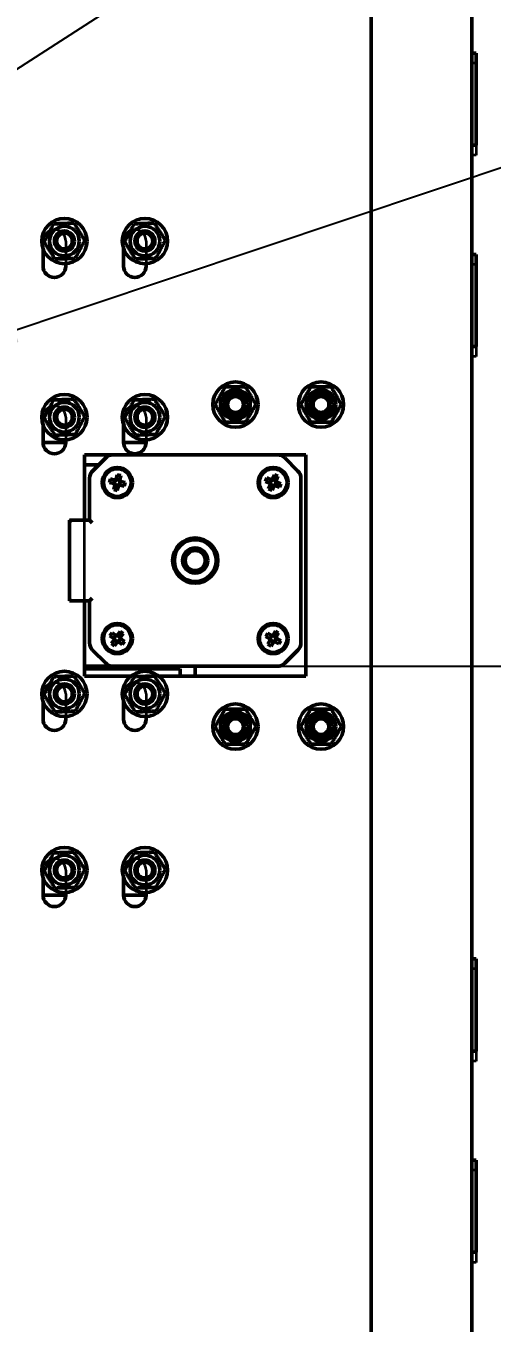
# Model space of a CAD drawing. Header units: millimetres. Extents: x -1328 to 2520, y -765 to 1782.
# Drawn here: x 772.5 to 865.2, y 1224.7 to 1482.5 of the extents above; entities that cross this region are included whole.
import ezdxf

# ---------------------------------------------------------------- set-up
doc = ezdxf.new("R2010")
doc.units = ezdxf.units.MM
doc.header["$LTSCALE"] = 6
for name, color, linetype, lineweight in [('Dimension (ISO)', 7, 'Continuous', 25), ('Reference (ISO)', 7, 'Continuous', 35), ('Symbol (ISO)', 7, 'Continuous', 25), ('Visible (ISO)', 7, 'Continuous', 50)]:
    doc.layers.add(name, color=color, linetype=linetype, lineweight=lineweight)
doc.styles.add('Note Text (ISO)', font='tahoma.ttf')
doc.dimstyles.new('Default (ISO)', dxfattribs={"dimscale": 6, "dimtxt": 3.5, "dimasz": 2.5, "dimexe": 3.175, "dimexo": 0, "dimgap": 0.762, "dimtad": 1, "dimrnd": 1e-08, "dimzin": 0, "dimtxsty": 'Note Text (ISO)', "dimcen": 0.09, "dimdle": 10, "dimclrd": 256, "dimclre": 256, "dimclrt": 256, "dimazin": 0, "dimtfac": 1.001486, "dimtmove": 0, "dimatfit": 3, "dimfxl": 1, "dimtolj": 1, "dimtzin": 0, "dimlwd": -1, "dimlwe": -1, "dimarcsym": 0})
doc.dimstyles.new('Default - Method 1b (ISO)$7', dxfattribs={"dimscale": 6, "dimtxt": 3.5, "dimasz": 2.5, "dimexe": 3.175, "dimexo": 0, "dimgap": 0.762, "dimtad": 1, "dimtoh": 1, "dimrnd": 1e-08, "dimtxsty": 'Note Text (ISO)', "dimcen": 0.09, "dimdle": 10, "dimclrd": 256, "dimclre": 256, "dimclrt": 256, "dimazin": 2, "dimtfac": 1, "dimtmove": 0, "dimatfit": 3, "dimfxl": 1, "dimtolj": 1, "dimlwd": -1, "dimlwe": -1, "dimarcsym": 0})

# ---------------------------------------------------------------- blocks, each defined once
blk = doc.blocks.new('*D19')
at = {"layer": 'Defpoints', "color": 0, "transparency": 16777216}
for p in [(822.55, 1355.25), (921.61, 1355.25), (841.18, 1107.94)]:
    blk.add_point(p, dxfattribs=at)
at = {"layer": 'Dimension (ISO)', "transparency": 16777216}
for p, q in [((822.55, 1355.25), (940.66, 1355.25)), ((921.61, 1122.94), (921.61, 1340.25)), ((841.18, 1107.94), (940.66, 1107.94))]:
    blk.add_line(p, q, dxfattribs=at)
for points in [[(919.11, 1340.25), (924.11, 1340.25), (921.61, 1355.25)], [(919.11, 1122.94), (924.11, 1122.94), (921.61, 1107.94)]]:
    blk.add_solid(points, dxfattribs=at)
at = {"layer": 'Dimension (ISO)', "transparency": 16777216, "insert": (895.6, 1210.23), "char_height": 21, "attachment_point": 1, "rotation": 90, "style": 'Note Text (ISO)'}
blk.add_mtext('\\A1;247', dxfattribs=at)

msp = doc.modelspace()

# ---------------------------------------------------------------- linework, layer by layer
at = {"layer": 'Reference (ISO)'}
for p, q in [((841.18, 1125.94), (841.18, 1505.94)), ((861.18, 1505.94), (861.18, 1105.94)), ((862.03, 1475.09), (861.18, 1475.09)), ((862.03, 1475.09), (862.03, 1456.79)), ((862.03, 1456.79), (861.18, 1456.79)), ((775.93, 1434.74), (775.93, 1439.74)), ((780.43, 1439.74), (780.43, 1434.74)), ((791.93, 1434.74), (791.93, 1439.74)), ((796.43, 1439.74), (796.43, 1434.74)), ((862.03, 1435.09), (861.18, 1435.09)), ((862.03, 1435.09), (862.03, 1416.79)), ((862.03, 1416.79), (861.18, 1416.79)), ((775.93, 1399.74), (775.93, 1404.74)), ((780.43, 1404.74), (780.43, 1399.74)), ((791.93, 1399.74), (791.93, 1404.74)), ((796.43, 1404.74), (796.43, 1399.74)), ((784.18, 1353.25), (784.18, 1397.25)), ((784.18, 1397.25), (828.18, 1397.25)), ((828.18, 1397.25), (828.18, 1353.25)), ((828.18, 1353.25), (784.18, 1353.25)), ((775.93, 1344.74), (775.93, 1349.74)), ((780.43, 1349.74), (780.43, 1344.74)), ((791.93, 1344.74), (791.93, 1349.74)), ((796.43, 1349.74), (796.43, 1344.74)), ((775.93, 1309.74), (775.93, 1314.74)), ((780.43, 1314.74), (780.43, 1309.74)), ((791.93, 1309.74), (791.93, 1314.74)), ((796.43, 1314.74), (796.43, 1309.74)), ((862.03, 1295.09), (861.18, 1295.09)), ((862.03, 1295.09), (862.03, 1276.79)), ((862.03, 1276.79), (861.18, 1276.79)), ((862.03, 1255.09), (861.18, 1255.09)), ((862.03, 1255.09), (862.03, 1236.79)), ((862.03, 1236.79), (861.18, 1236.79))]:
    msp.add_line(p, q, dxfattribs=at)
for centre in [(814.18, 1407.25), (831.18, 1407.25), (814.18, 1343.25), (831.18, 1343.25)]:
    msp.add_circle(centre, 2.5, dxfattribs=at)
for centre, start, end in [((778.18, 1439.74), 0, 180), ((794.18, 1439.74), 0, 180), ((778.18, 1434.74), 180, 0), ((794.18, 1434.74), 180, 0), ((778.18, 1404.74), 0, 180), ((794.18, 1404.74), 0, 180), ((778.18, 1399.74), 180, 0), ((794.18, 1399.74), 180, 0), ((778.18, 1349.74), 0, 180), ((794.18, 1349.74), 0, 180), ((778.18, 1344.74), 180, 0), ((794.18, 1344.74), 180, 0), ((778.18, 1314.74), 0, 180), ((794.18, 1314.74), 0, 180), ((778.18, 1309.74), 180, 0), ((794.18, 1309.74), 180, 0)]:
    msp.add_arc(centre, 2.25, start, end, dxfattribs=at)
at = {"layer": 'Visible (ISO)'}
for p, q in [((841.18, 1127.94), (841.18, 1507.94)), ((861.18, 1507.94), (861.18, 1107.94)), ((862.03, 1477.09), (861.18, 1477.09)), ((862.03, 1477.09), (862.03, 1458.79)), ((862.03, 1458.79), (861.18, 1458.79)), ((775.93, 1434.74), (775.93, 1438.26)), ((791.93, 1434.74), (791.93, 1438.26)), ((862.03, 1437.09), (861.18, 1437.09)), ((862.03, 1437.09), (862.03, 1418.79)), ((780.43, 1435.25), (780.43, 1434.74)), ((796.43, 1435.25), (796.43, 1434.74)), ((862.03, 1418.79), (861.18, 1418.79)), ((775.93, 1399.74), (775.93, 1403.26)), ((791.93, 1399.74), (791.93, 1403.26)), ((780.43, 1399.74), (775.93, 1399.74)), ((780.43, 1400.25), (780.43, 1399.74)), ((796.43, 1399.74), (791.93, 1399.74)), ((796.43, 1400.25), (796.43, 1399.74)), ((784.18, 1397.25), (789.81, 1397.25)), ((784.18, 1384.25), (784.18, 1397.25)), ((789.81, 1397.25), (822.55, 1397.25)), ((822.55, 1397.25), (828.18, 1397.25)), ((828.18, 1397.25), (828.18, 1353.25)), ((786.98, 1395.25), (784.18, 1395.25)), ((785.77, 1394.03), (788.4, 1396.66)), ((823.97, 1396.66), (826.6, 1394.03)), ((785.18, 1384.25), (785.18, 1392.62)), ((789.14, 1391.74), (789.31, 1392.46)), ((789.31, 1392.46), (790.2, 1392.24)), ((790.26, 1392.1), (790.29, 1392.22)), ((790.44, 1392.32), (790.56, 1392.29)), ((790.46, 1392.41), (790.67, 1393.29)), ((790.67, 1393.29), (791.39, 1393.12)), ((791.04, 1392.17), (791.16, 1392.14)), ((791.39, 1393.12), (791.18, 1392.23)), ((791.25, 1391.99), (791.22, 1391.87)), ((791.34, 1391.97), (792.23, 1391.75)), ((820.16, 1391.98), (820.44, 1392.67)), ((821, 1391.63), (820.16, 1391.98)), ((820.44, 1392.67), (821.28, 1392.32)), ((821.32, 1392.17), (821.37, 1392.28)), ((821.53, 1392.35), (821.65, 1392.3)), ((821.57, 1392.43), (821.92, 1393.27)), ((821.92, 1393.27), (822.6, 1392.99)), ((822.1, 1392.11), (822.22, 1392.06)), ((822.28, 1391.9), (822.24, 1391.78)), ((822.6, 1392.99), (822.25, 1392.15)), ((827.18, 1392.62), (827.18, 1359.88)), ((790.02, 1391.53), (789.14, 1391.74)), ((789.97, 1390.38), (790.18, 1391.26)), ((790.69, 1390.2), (789.97, 1390.38)), ((790.11, 1391.5), (790.14, 1391.62)), ((790.33, 1391.32), (790.21, 1391.35)), ((790.9, 1391.09), (790.69, 1390.2)), ((790.93, 1391.18), (790.81, 1391.2)), ((791.11, 1391.39), (791.08, 1391.27)), ((792.05, 1391.04), (791.17, 1391.25)), ((792.23, 1391.75), (792.05, 1391.04)), ((820.76, 1390.51), (821.11, 1391.35)), ((821.45, 1390.22), (820.76, 1390.51)), ((821.08, 1391.6), (821.13, 1391.71)), ((821.26, 1391.38), (821.15, 1391.43)), ((821.8, 1391.06), (821.45, 1390.22)), ((821.83, 1391.14), (821.72, 1391.19)), ((822.05, 1391.33), (822, 1391.21)), ((822.92, 1390.83), (822.08, 1391.18)), ((822.37, 1391.86), (823.21, 1391.51)), ((823.21, 1391.51), (822.92, 1390.83)), ((781.18, 1384.25), (781.18, 1383.75)), ((781.18, 1384.25), (781.68, 1384.25)), ((781.68, 1384.25), (785.18, 1384.25)), ((785.18, 1384.25), (785.68, 1383.75)), ((781.18, 1368.75), (781.18, 1383.75)), ((781.18, 1368.75), (781.18, 1368.25)), ((785.68, 1368.75), (785.18, 1368.25)), ((781.68, 1368.25), (781.18, 1368.25)), ((785.18, 1368.25), (781.68, 1368.25)), ((784.18, 1353.25), (784.18, 1368.25)), ((785.18, 1359.88), (785.18, 1368.25)), ((789.24, 1361.31), (789.67, 1361.92)), ((789.99, 1360.79), (789.24, 1361.31)), ((789.67, 1361.92), (790.42, 1361.39)), ((790.42, 1361.24), (790.49, 1361.34)), ((790.67, 1361.37), (790.77, 1361.3)), ((790.72, 1361.44), (791.25, 1362.18)), ((791.17, 1361.01), (791.27, 1360.94)), ((791.25, 1362.18), (791.85, 1361.76)), ((791.85, 1361.76), (791.33, 1361.01)), ((820.2, 1361.18), (820.57, 1361.82)), ((820.99, 1360.72), (820.2, 1361.18)), ((820.57, 1361.82), (821.36, 1361.36)), ((821.38, 1361.21), (821.44, 1361.32)), ((821.61, 1361.36), (821.72, 1361.3)), ((821.66, 1361.44), (822.11, 1362.23)), ((822.11, 1362.23), (822.75, 1361.86)), ((822.15, 1361.05), (822.25, 1360.99)), ((822.75, 1361.86), (822.3, 1361.07)), ((788.4, 1355.83), (785.77, 1358.46)), ((789.51, 1359.74), (790.04, 1360.48)), ((790.12, 1359.31), (789.51, 1359.74)), ((790.06, 1360.73), (790.13, 1360.83)), ((790.19, 1360.48), (790.09, 1360.55)), ((790.64, 1360.05), (790.12, 1359.31)), ((790.7, 1360.13), (790.6, 1360.2)), ((790.95, 1360.26), (790.87, 1360.16)), ((791.69, 1359.58), (790.95, 1360.1)), ((791.3, 1360.76), (791.23, 1360.66)), ((791.38, 1360.71), (792.12, 1360.18)), ((792.12, 1360.18), (791.69, 1359.58)), ((820.61, 1359.63), (821.07, 1360.42)), ((821.25, 1359.26), (820.61, 1359.63)), ((821.07, 1360.68), (821.13, 1360.78)), ((821.22, 1360.44), (821.11, 1360.5)), ((821.71, 1360.05), (821.25, 1359.26)), ((821.75, 1360.13), (821.65, 1360.19)), ((821.99, 1360.28), (821.93, 1360.18)), ((822.8, 1359.68), (822.01, 1360.13)), ((822.3, 1360.82), (822.24, 1360.71)), ((822.38, 1360.77), (823.17, 1360.32)), ((823.17, 1360.32), (822.8, 1359.68)), ((826.6, 1358.46), (823.97, 1355.83)), ((784.18, 1355.25), (789.81, 1355.25)), ((803.18, 1354.74), (784.18, 1354.74)), ((793.36, 1353.25), (784.18, 1353.25)), ((822.55, 1355.25), (789.81, 1355.25)), ((828.18, 1353.25), (799, 1353.25)), ((803.18, 1353.25), (803.18, 1354.74)), ((806.18, 1353.25), (806.18, 1355.25)), ((775.93, 1344.74), (775.93, 1348.26)), ((791.93, 1344.74), (791.93, 1348.26)), ((780.43, 1345.25), (780.43, 1344.74)), ((796.43, 1345.25), (796.43, 1344.74)), ((775.93, 1309.74), (775.93, 1313.26)), ((791.93, 1309.74), (791.93, 1313.26)), ((780.43, 1309.74), (775.93, 1309.74)), ((780.43, 1310.25), (780.43, 1309.74)), ((796.43, 1309.74), (791.93, 1309.74)), ((796.43, 1310.25), (796.43, 1309.74)), ((862.03, 1297.09), (861.18, 1297.09)), ((862.03, 1297.09), (862.03, 1278.79)), ((862.03, 1278.79), (861.18, 1278.79)), ((862.03, 1257.09), (861.18, 1257.09)), ((862.03, 1257.09), (862.03, 1238.79)), ((862.03, 1238.79), (861.18, 1238.79))]:
    msp.add_line(p, q, dxfattribs=at)
for centre, radius in [((780.18, 1439.74), 4.5), ((796.18, 1439.74), 4.5), ((780.18, 1439.74), 2.95), ((780.18, 1439.74), 2), ((780.18, 1439.74), 1.57), ((796.18, 1439.74), 2.95), ((796.18, 1439.74), 2), ((796.18, 1439.74), 1.57), ((814.18, 1407.25), 4.5), ((814.18, 1407.25), 2.95), ((831.18, 1407.25), 4.5), ((831.18, 1407.25), 2.95), ((780.18, 1404.74), 4.5), ((780.18, 1404.74), 2.95), ((796.18, 1404.74), 4.5), ((796.18, 1404.74), 2.95), ((814.18, 1407.25), 2), ((814.18, 1407.25), 1.57), ((831.18, 1407.25), 2), ((831.18, 1407.25), 1.57), ((780.18, 1404.74), 2), ((780.18, 1404.74), 1.57), ((796.18, 1404.74), 2), ((796.18, 1404.74), 1.57), ((790.68, 1391.75), 3), ((790.68, 1391.75), 2.75), ((821.68, 1391.75), 3), ((821.68, 1391.75), 2.75), ((806.18, 1376.25), 4.5), ((806.18, 1376.25), 4.15), ((806.18, 1376.25), 2.5), ((806.18, 1376.25), 2), ((790.68, 1360.75), 3), ((821.68, 1360.75), 3), ((790.68, 1360.75), 2.75), ((821.68, 1360.75), 2.75), ((780.18, 1349.74), 4.5), ((796.18, 1349.74), 4.5), ((780.18, 1349.74), 2.95), ((780.18, 1349.74), 2), ((780.18, 1349.74), 1.57), ((796.18, 1349.74), 2.95), ((796.18, 1349.74), 2), ((796.18, 1349.74), 1.57), ((814.18, 1343.25), 4.5), ((814.18, 1343.25), 2.95), ((831.18, 1343.25), 4.5), ((831.18, 1343.25), 2.95), ((814.18, 1343.25), 2), ((814.18, 1343.25), 1.57), ((831.18, 1343.25), 2), ((831.18, 1343.25), 1.57), ((780.18, 1314.74), 4.5), ((780.18, 1314.74), 2.95), ((796.18, 1314.74), 4.5), ((796.18, 1314.74), 2.95), ((780.18, 1314.74), 2), ((780.18, 1314.74), 1.57), ((796.18, 1314.74), 2), ((796.18, 1314.74), 1.57)]:
    msp.add_circle(centre, radius, dxfattribs=at)
for centre, radius, start, end in [((778.18, 1434.74), 2.25, 180, 0), ((794.18, 1434.74), 2.25, 180, 0), ((778.18, 1399.74), 2.25, 180, 0), ((794.18, 1399.74), 2.25, 180, 0), ((789.81, 1395.25), 2, 90, 135), ((822.55, 1395.25), 2, 45, 90), ((787.18, 1392.62), 2, 135, 180), ((790.68, 1391.75), 0.556, 140.004, 192.8802), ((790.68, 1391.75), 0.697, 108.5278, 134.3564), ((790.68, 1391.75), 0.556, 124.7239, 140.004), ((790.68, 1391.75), 0.556, 118.1603, 124.7239), ((790.68, 1391.75), 0.556, 102.8802, 118.1603), ((790.68, 1391.75), 0.556, 50.004, 102.8802), ((790.68, 1391.75), 0.556, 34.7239, 50.004), ((790.68, 1391.75), 0.556, 28.1603, 34.7239), ((790.68, 1391.75), 0.556, 12.8802, 28.1603), ((790.68, 1391.75), 0.697, 18.5278, 44.3564), ((821.68, 1391.75), 0.556, 130.8811, 183.7573), ((821.68, 1391.75), 0.697, 99.4049, 125.2335), ((821.68, 1391.75), 0.556, 115.601, 130.8811), ((821.68, 1391.75), 0.556, 109.0374, 115.601), ((821.68, 1391.75), 0.556, 93.7573, 109.0374), ((821.68, 1391.75), 0.556, 40.8811, 93.7573), ((821.68, 1391.75), 0.556, 25.601, 40.8811), ((821.68, 1391.75), 0.556, 19.0374, 25.601), ((821.68, 1391.75), 0.556, 3.7573, 19.0374), ((821.68, 1391.75), 0.697, 9.4049, 35.2335), ((825.18, 1392.62), 2, 0, 45), ((790.68, 1391.75), 0.697, 198.5278, 224.3564), ((790.68, 1391.75), 0.556, 192.8802, 208.1603), ((790.68, 1391.75), 0.556, 208.1603, 214.7239), ((790.68, 1391.75), 0.556, 214.7239, 230.004), ((790.68, 1391.75), 0.556, 230.004, 282.8802), ((790.68, 1391.75), 0.556, 282.8802, 298.1603), ((790.68, 1391.75), 0.697, 288.5278, 314.3564), ((790.68, 1391.75), 0.556, 298.1603, 304.7239), ((790.68, 1391.75), 0.556, 304.7239, 320.004), ((790.68, 1391.75), 0.556, 320.004, 12.8802), ((821.68, 1391.75), 0.697, 189.4049, 215.2335), ((821.68, 1391.75), 0.556, 183.7573, 199.0374), ((821.68, 1391.75), 0.556, 199.0374, 205.601), ((821.68, 1391.75), 0.556, 205.601, 220.8811), ((821.68, 1391.75), 0.556, 220.8811, 273.7573), ((821.68, 1391.75), 0.556, 273.7573, 289.0374), ((821.68, 1391.75), 0.697, 279.4049, 305.2335), ((821.68, 1391.75), 0.556, 289.0374, 295.601), ((821.68, 1391.75), 0.556, 295.601, 310.8811), ((821.68, 1391.75), 0.556, 310.8811, 3.7573), ((781.68, 1383.75), 0.5, 90, 180), ((802.47, 1379.96), 1.65, 356.0647, 9.6042), ((806.18, 1381.5), 1.65, 215.3958, 228.9353), ((806.18, 1381.5), 1.65, 311.0647, 324.6042), ((809.89, 1379.96), 1.65, 170.3958, 183.9353), ((800.93, 1376.25), 1.65, 41.0647, 54.6042), ((802.47, 1379.96), 1.65, 260.3958, 273.9353), ((809.89, 1379.96), 1.65, 266.0647, 279.6042), ((811.43, 1376.25), 1.65, 125.3958, 138.9353), ((800.93, 1376.25), 1.65, 305.3958, 318.9353), ((802.47, 1372.53), 1.65, 86.0647, 99.6042), ((809.89, 1372.53), 1.65, 80.3958, 93.9353), ((811.43, 1376.25), 1.65, 221.0647, 234.6042), ((802.47, 1372.53), 1.65, 350.3958, 3.9353), ((806.18, 1371), 1.65, 131.0647, 144.6042), ((806.18, 1371), 1.65, 35.3958, 48.9353), ((809.89, 1372.53), 1.65, 176.0647, 189.6042), ((781.68, 1368.75), 0.5, 180, 270), ((790.68, 1360.75), 0.556, 118.2172, 171.0934), ((790.68, 1360.75), 0.697, 86.741, 112.5696), ((790.68, 1360.75), 0.556, 102.9371, 118.2172), ((790.68, 1360.75), 0.556, 96.3735, 102.9371), ((790.68, 1360.75), 0.556, 81.0934, 96.3735), ((790.68, 1360.75), 0.556, 28.2172, 81.0934), ((790.68, 1360.75), 0.556, 12.9371, 28.2172), ((790.68, 1360.75), 0.697, 356.741, 22.5696), ((821.68, 1360.75), 0.556, 123.5656, 176.4419), ((821.68, 1360.75), 0.697, 92.0895, 117.918), ((821.68, 1360.75), 0.556, 108.2855, 123.5656), ((821.68, 1360.75), 0.556, 101.722, 108.2855), ((821.68, 1360.75), 0.556, 86.4419, 101.722), ((821.68, 1360.75), 0.556, 33.5656, 86.4419), ((821.68, 1360.75), 0.556, 18.2855, 33.5656), ((821.68, 1360.75), 0.697, 2.0895, 27.918), ((787.18, 1359.88), 2, 180, 225), ((790.68, 1360.75), 0.697, 176.741, 202.5696), ((790.68, 1360.75), 0.556, 171.0934, 186.3735), ((790.68, 1360.75), 0.556, 186.3735, 192.9371), ((790.68, 1360.75), 0.556, 192.9371, 208.2172), ((790.68, 1360.75), 0.556, 208.2172, 261.0934), ((790.68, 1360.75), 0.556, 261.0934, 276.3735), ((790.68, 1360.75), 0.697, 266.741, 292.5696), ((790.68, 1360.75), 0.556, 276.3735, 282.9371), ((790.68, 1360.75), 0.556, 282.9371, 298.2172), ((790.68, 1360.75), 0.556, 298.2172, 351.0934), ((790.68, 1360.75), 0.556, 6.3735, 12.9371), ((790.68, 1360.75), 0.556, 351.0934, 6.3735), ((821.68, 1360.75), 0.697, 182.0895, 207.918), ((821.68, 1360.75), 0.556, 176.4419, 191.722), ((821.68, 1360.75), 0.556, 191.722, 198.2855), ((821.68, 1360.75), 0.556, 198.2855, 213.5656), ((821.68, 1360.75), 0.556, 213.5656, 266.4419), ((821.68, 1360.75), 0.556, 266.4419, 281.722), ((821.68, 1360.75), 0.697, 272.0895, 297.918), ((821.68, 1360.75), 0.556, 281.722, 288.2855), ((821.68, 1360.75), 0.556, 288.2855, 303.5656), ((821.68, 1360.75), 0.556, 303.5656, 356.4419), ((821.68, 1360.75), 0.556, 11.722, 18.2855), ((821.68, 1360.75), 0.556, 356.4419, 11.722), ((825.18, 1359.88), 2, 315, 0), ((789.81, 1357.25), 2, 225, 270), ((822.55, 1357.25), 2, 270, 315), ((778.18, 1344.74), 2.25, 180, 0), ((794.18, 1344.74), 2.25, 180, 0), ((778.18, 1309.74), 2.25, 180, 0), ((794.18, 1309.74), 2.25, 180, 0)]:
    msp.add_arc(centre, radius, start, end, dxfattribs=at)
for centre, major_axis in [((790.61, 1391.76), (-0.482, 0.116)), ((790.7, 1391.81), (0.116, 0.482)), ((821.62, 1391.77), (-0.458, 0.191)), ((821.71, 1391.81), (0.191, 0.458)), ((790.67, 1391.68), (-0.116, -0.482)), ((790.75, 1391.73), (0.482, -0.116)), ((821.66, 1391.68), (-0.191, -0.458)), ((821.75, 1391.72), (0.458, -0.191)), ((790.63, 1360.79), (-0.405, 0.287)), ((790.72, 1360.8), (0.287, 0.405)), ((821.62, 1360.78), (-0.43, 0.248)), ((821.72, 1360.81), (0.248, 0.43)), ((790.64, 1360.69), (-0.287, -0.405)), ((790.74, 1360.71), (0.405, -0.287)), ((821.65, 1360.69), (-0.248, -0.43)), ((821.74, 1360.71), (0.43, -0.248))]:
    msp.add_ellipse(centre, major_axis=major_axis, ratio=0.990116, start_param=5.754797, end_param=6.811574, dxfattribs=at)
for points, weights in [([(776.14, 1439.59), (777.09, 1441.38), (778.03, 1443.16)], [1, 1.15470053838, 1]), ([(778.03, 1443.16), (780.05, 1443.24), (782.07, 1443.31)], [1, 1.15470053838, 1]), ([(782.07, 1443.31), (783.15, 1441.6), (784.22, 1439.89)], [1, 1.15470053838, 1]), ([(792.14, 1439.59), (793.09, 1441.38), (794.03, 1443.16)], [1, 1.15470053838, 1]), ([(794.03, 1443.16), (796.05, 1443.24), (798.07, 1443.31)], [1, 1.15470053838, 1]), ([(798.07, 1443.31), (799.15, 1441.6), (800.22, 1439.89)], [1, 1.15470053838, 1]), ([(778.29, 1436.17), (777.22, 1437.88), (776.14, 1439.59)], [1, 1.15470053838, 1]), ([(784.22, 1439.89), (783.28, 1438.1), (782.33, 1436.32)], [1, 1.15470053838, 1]), ([(794.29, 1436.17), (793.22, 1437.88), (792.14, 1439.59)], [1, 1.15470053838, 1]), ([(800.22, 1439.89), (799.28, 1438.1), (798.33, 1436.32)], [1, 1.15470053838, 1]), ([(782.33, 1436.32), (780.31, 1436.24), (778.29, 1436.17)], [1, 1.15470053838, 1]), ([(798.33, 1436.32), (796.31, 1436.24), (794.29, 1436.17)], [1, 1.15470053838, 1]), ([(810.14, 1407.25), (811.15, 1409), (812.16, 1410.75)], [1, 1.15470053838, 1]), ([(812.16, 1410.75), (814.18, 1410.75), (816.2, 1410.75)], [1, 1.15470053838, 1]), ([(816.2, 1410.75), (817.21, 1409), (818.22, 1407.25)], [1, 1.15470053838, 1]), ([(827.14, 1407.25), (828.15, 1409), (829.16, 1410.75)], [1, 1.15470053838, 1]), ([(829.16, 1410.75), (831.18, 1410.75), (833.2, 1410.75)], [1, 1.15470053838, 1]), ([(833.2, 1410.75), (834.21, 1409), (835.22, 1407.25)], [1, 1.15470053838, 1]), ([(776.14, 1404.59), (777.09, 1406.38), (778.03, 1408.16)], [1, 1.15470053838, 1]), ([(778.03, 1408.16), (780.05, 1408.24), (782.07, 1408.31)], [1, 1.15470053838, 1]), ([(782.07, 1408.31), (783.15, 1406.6), (784.22, 1404.89)], [1, 1.15470053838, 1]), ([(792.14, 1404.59), (793.09, 1406.38), (794.03, 1408.16)], [1, 1.15470053838, 1]), ([(794.03, 1408.16), (796.05, 1408.24), (798.07, 1408.31)], [1, 1.15470053838, 1]), ([(798.07, 1408.31), (799.15, 1406.6), (800.22, 1404.89)], [1, 1.15470053838, 1]), ([(784.22, 1404.89), (783.28, 1403.1), (782.33, 1401.32)], [1, 1.15470053838, 1]), ([(800.22, 1404.89), (799.28, 1403.1), (798.33, 1401.32)], [1, 1.15470053838, 1]), ([(812.16, 1403.75), (811.15, 1405.5), (810.14, 1407.25)], [1, 1.15470053838, 1]), ([(818.22, 1407.25), (817.21, 1405.5), (816.2, 1403.75)], [1, 1.15470053838, 1]), ([(829.16, 1403.75), (828.15, 1405.5), (827.14, 1407.25)], [1, 1.15470053838, 1]), ([(835.22, 1407.25), (834.21, 1405.5), (833.2, 1403.75)], [1, 1.15470053838, 1]), ([(778.29, 1401.17), (777.22, 1402.88), (776.14, 1404.59)], [1, 1.15470053838, 1]), ([(794.29, 1401.17), (793.22, 1402.88), (792.14, 1404.59)], [1, 1.15470053838, 1]), ([(816.2, 1403.75), (814.18, 1403.75), (812.16, 1403.75)], [1, 1.15470053838, 1]), ([(833.2, 1403.75), (831.18, 1403.75), (829.16, 1403.75)], [1, 1.15470053838, 1]), ([(782.33, 1401.32), (780.31, 1401.24), (778.29, 1401.17)], [1, 1.15470053838, 1]), ([(798.33, 1401.32), (796.31, 1401.24), (794.29, 1401.17)], [1, 1.15470053838, 1]), ([(790.37, 1392.2), (790.29, 1392.22), (790.2, 1392.24)], [1.01895265587, 1.02613455296, 1.01316227723]), ([(790.46, 1392.41), (790.44, 1392.31), (790.42, 1392.24)], [1.01316227727, 1.02613455298, 1.0189526559]), ([(791.14, 1392.06), (791.16, 1392.14), (791.18, 1392.23)], [1.01895265587, 1.02613455296, 1.01316227723]), ([(791.34, 1391.97), (791.25, 1391.99), (791.17, 1392.01)], [1.01316227727, 1.02613455298, 1.01895265589]), ([(821.44, 1392.25), (821.37, 1392.28), (821.28, 1392.32)], [1.01895266106, 1.02613455886, 1.01316227978]), ([(821.57, 1392.43), (821.53, 1392.34), (821.5, 1392.27)], [1.01316227981, 1.02613455889, 1.01895266108]), ([(822.18, 1391.99), (822.21, 1392.06), (822.25, 1392.15)], [1.01895266106, 1.02613455887, 1.01316227979]), ([(822.37, 1391.86), (822.28, 1391.9), (822.21, 1391.93)], [1.01316227981, 1.02613455889, 1.01895266108]), ([(790.02, 1391.53), (790.12, 1391.5), (790.19, 1391.48)], [1.01316227727, 1.02613455298, 1.01895265589]), ([(790.23, 1391.43), (790.21, 1391.35), (790.18, 1391.26)], [1.01895265587, 1.02613455296, 1.01316227723]), ([(790.9, 1391.09), (790.93, 1391.18), (790.94, 1391.26)], [1.01316227727, 1.02613455298, 1.0189526559]), ([(791, 1391.29), (791.07, 1391.27), (791.17, 1391.25)], [1.01895265587, 1.02613455296, 1.01316227723]), ([(821, 1391.63), (821.09, 1391.6), (821.16, 1391.57)], [1.01316227981, 1.02613455889, 1.01895266108]), ([(821.18, 1391.51), (821.15, 1391.43), (821.11, 1391.35)], [1.01895266106, 1.02613455887, 1.01316227979]), ([(821.8, 1391.06), (821.83, 1391.15), (821.86, 1391.22)], [1.01316227981, 1.02613455889, 1.01895266108]), ([(821.92, 1391.25), (821.99, 1391.22), (822.08, 1391.18)], [1.01895266106, 1.02613455886, 1.01316227978]), ([(790.56, 1361.29), (790.49, 1361.33), (790.42, 1361.39)], [1.01895266133, 1.02613455908, 1.01316227986]), ([(790.72, 1361.44), (790.67, 1361.36), (790.62, 1361.3)], [1.01316227985, 1.02613455902, 1.01895266122]), ([(791.22, 1360.87), (791.27, 1360.93), (791.33, 1361.01)], [1.01895266133, 1.02613455908, 1.01316227986]), ([(821.51, 1361.27), (821.44, 1361.31), (821.36, 1361.36)], [1.01895265763, 1.02613455495, 1.01316227807]), ([(821.66, 1361.44), (821.61, 1361.36), (821.57, 1361.29)], [1.01316227808, 1.02613455496, 1.01895265766]), ([(822.21, 1360.92), (822.25, 1360.99), (822.3, 1361.07)], [1.01895265764, 1.02613455495, 1.01316227808]), ([(789.99, 1360.79), (790.07, 1360.73), (790.13, 1360.69)], [1.01316227984, 1.02613455901, 1.01895266122]), ([(790.14, 1360.62), (790.1, 1360.56), (790.04, 1360.48)], [1.01895266133, 1.02613455908, 1.01316227986]), ([(790.64, 1360.05), (790.7, 1360.13), (790.74, 1360.19)], [1.01316227985, 1.02613455902, 1.01895266122]), ([(790.81, 1360.2), (790.87, 1360.16), (790.95, 1360.1)], [1.01895266133, 1.02613455908, 1.01316227986]), ([(791.38, 1360.71), (791.3, 1360.76), (791.24, 1360.81)], [1.01316227984, 1.02613455901, 1.01895266122]), ([(820.99, 1360.72), (821.07, 1360.67), (821.14, 1360.63)], [1.01316227807, 1.02613455495, 1.01895265763]), ([(821.15, 1360.57), (821.12, 1360.51), (821.07, 1360.42)], [1.01895265764, 1.02613455495, 1.01316227808]), ([(821.71, 1360.05), (821.76, 1360.14), (821.8, 1360.2)], [1.01316227808, 1.02613455496, 1.01895265765]), ([(821.86, 1360.22), (821.92, 1360.18), (822.01, 1360.13)], [1.01895265763, 1.02613455495, 1.01316227807]), ([(822.38, 1360.77), (822.29, 1360.82), (822.23, 1360.86)], [1.01316227807, 1.02613455495, 1.01895265763]), ([(778.03, 1353.16), (780.05, 1353.24), (782.07, 1353.31)], [1, 1.15470053838, 1]), ([(782.07, 1353.31), (783.15, 1351.6), (784.22, 1349.89)], [1, 1.15470053838, 1]), ([(794.03, 1353.16), (796.05, 1353.24), (798.07, 1353.31)], [1, 1.15470053838, 1]), ([(798.07, 1353.31), (799.15, 1351.6), (800.22, 1349.89)], [1, 1.15470053838, 1]), ([(776.14, 1349.59), (777.09, 1351.38), (778.03, 1353.16)], [1, 1.15470053838, 1]), ([(792.14, 1349.59), (793.09, 1351.38), (794.03, 1353.16)], [1, 1.15470053838, 1]), ([(778.29, 1346.17), (777.22, 1347.88), (776.14, 1349.59)], [1, 1.15470053838, 1]), ([(784.22, 1349.89), (783.28, 1348.1), (782.33, 1346.32)], [1, 1.15470053838, 1]), ([(794.29, 1346.17), (793.22, 1347.88), (792.14, 1349.59)], [1, 1.15470053838, 1]), ([(800.22, 1349.89), (799.28, 1348.1), (798.33, 1346.32)], [1, 1.15470053838, 1]), ([(782.33, 1346.32), (780.31, 1346.24), (778.29, 1346.17)], [1, 1.15470053838, 1]), ([(798.33, 1346.32), (796.31, 1346.24), (794.29, 1346.17)], [1, 1.15470053838, 1]), ([(810.14, 1343.25), (811.15, 1345), (812.16, 1346.75)], [1, 1.15470053838, 1]), ([(812.16, 1346.75), (814.18, 1346.75), (816.2, 1346.75)], [1, 1.15470053838, 1]), ([(816.2, 1346.75), (817.21, 1345), (818.22, 1343.25)], [1, 1.15470053838, 1]), ([(827.14, 1343.25), (828.15, 1345), (829.16, 1346.75)], [1, 1.15470053838, 1]), ([(829.16, 1346.75), (831.18, 1346.75), (833.2, 1346.75)], [1, 1.15470053838, 1]), ([(833.2, 1346.75), (834.21, 1345), (835.22, 1343.25)], [1, 1.15470053838, 1]), ([(812.16, 1339.75), (811.15, 1341.5), (810.14, 1343.25)], [1, 1.15470053838, 1]), ([(818.22, 1343.25), (817.21, 1341.5), (816.2, 1339.75)], [1, 1.15470053838, 1]), ([(829.16, 1339.75), (828.15, 1341.5), (827.14, 1343.25)], [1, 1.15470053838, 1]), ([(835.22, 1343.25), (834.21, 1341.5), (833.2, 1339.75)], [1, 1.15470053838, 1]), ([(816.2, 1339.75), (814.18, 1339.75), (812.16, 1339.75)], [1, 1.15470053838, 1]), ([(833.2, 1339.75), (831.18, 1339.75), (829.16, 1339.75)], [1, 1.15470053838, 1]), ([(776.14, 1314.59), (777.09, 1316.38), (778.03, 1318.16)], [1, 1.15470053838, 1]), ([(778.03, 1318.16), (780.05, 1318.24), (782.07, 1318.31)], [1, 1.15470053838, 1]), ([(782.07, 1318.31), (783.15, 1316.6), (784.22, 1314.89)], [1, 1.15470053838, 1]), ([(792.14, 1314.59), (793.09, 1316.38), (794.03, 1318.16)], [1, 1.15470053838, 1]), ([(794.03, 1318.16), (796.05, 1318.24), (798.07, 1318.31)], [1, 1.15470053838, 1]), ([(798.07, 1318.31), (799.15, 1316.6), (800.22, 1314.89)], [1, 1.15470053838, 1]), ([(778.29, 1311.17), (777.22, 1312.88), (776.14, 1314.59)], [1, 1.15470053838, 1]), ([(784.22, 1314.89), (783.28, 1313.1), (782.33, 1311.32)], [1, 1.15470053838, 1]), ([(794.29, 1311.17), (793.22, 1312.88), (792.14, 1314.59)], [1, 1.15470053838, 1]), ([(800.22, 1314.89), (799.28, 1313.1), (798.33, 1311.32)], [1, 1.15470053838, 1]), ([(782.33, 1311.32), (780.31, 1311.24), (778.29, 1311.17)], [1, 1.15470053838, 1]), ([(798.33, 1311.32), (796.31, 1311.24), (794.29, 1311.17)], [1, 1.15470053838, 1])]:
    msp.add_rational_spline(points, weights, degree=2, dxfattribs=at)

# ---------------------------------------------------------------- dimensions: what is measured, and where the dimension line sits
at = {"layer": 'Dimension (ISO)'}
dim = msp.add_linear_dim(base=(921.61, 1355.25), p1=(841.18, 1107.94), p2=(822.55, 1355.25), angle=270, dimstyle='Default (ISO)', override={"dimgap": 0.762, "dimdec": 0, "dimtol": 0, "dimlim": 0, "dimtp": 0, "dimtm": 0, "dimtdec": 2, "dimtofl": 0, "dimatfit": 1}, dxfattribs=at)
dim.commit()
dim.dimension.update_dxf_attribs({"geometry": '*D19', "text_midpoint": (921.61, 1232.59), "dimtype": 160})

# ---------------------------------------------------------------- leaders
at = {"layer": 'Symbol (ISO)', "annotation_type": 0, "has_hookline": 1, "hookline_direction": 0}
for points, text_width in [([(646.78, 1393.95), (864.25, 1534.23), (879.25, 1534.23)], 334.96), ([(756.03, 1417.24), (907.8, 1467.98), (922.8, 1467.98)], 153.6)]:
    msp.add_leader(points, dimstyle='Default - Method 1b (ISO)$7', override={"dimtad": 0}, dxfattribs=dict(at, text_width=text_width))

doc.saveas('drawing.dxf')
